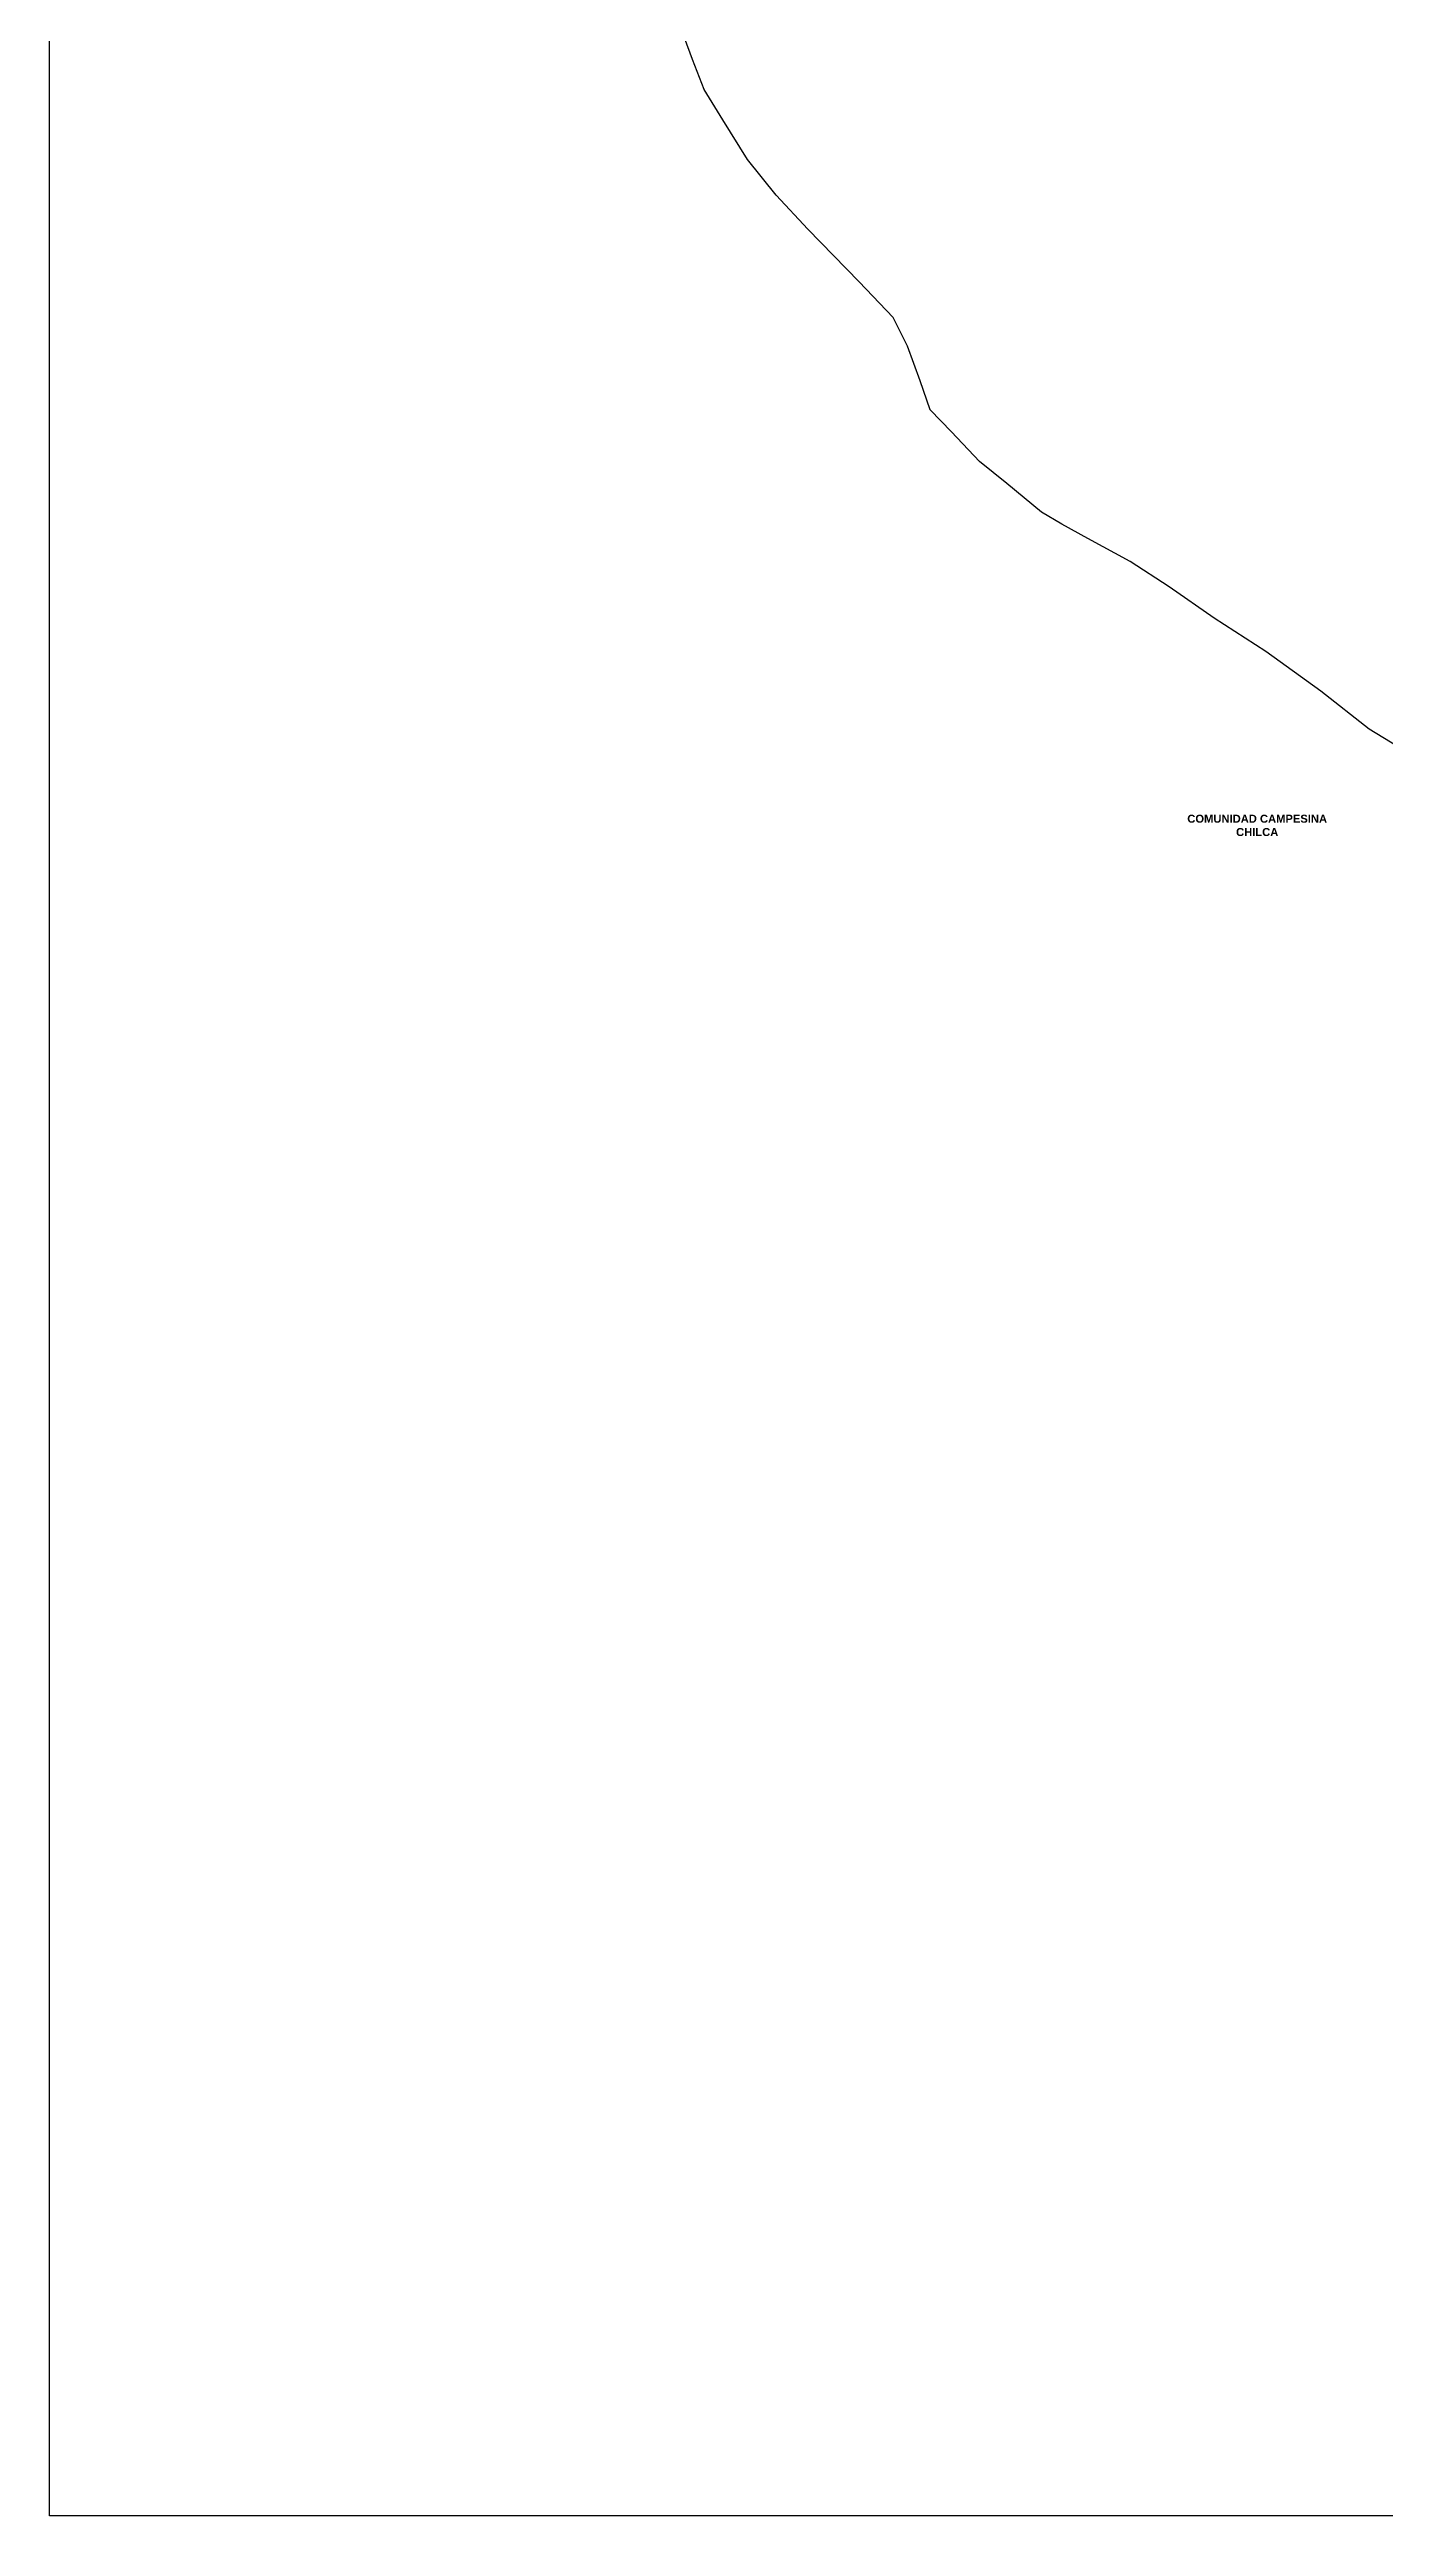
# Model space of a CAD drawing. Header units: millimetres. Extents: x 323319 to 328682, y 8609797 to 8615705.
# Drawn here: x 323319 to 324988, y 8610189 to 8613272 of the extents above; entities that cross this region are included whole.
import ezdxf

# ---------------------------------------------------------------- set-up
doc = ezdxf.new("R2010")
doc.units = ezdxf.units.MM
for name, color, linetype in [('COLINDANCIA', 7, 'Continuous'), ('PERIMETRICO-SECTOR A-1', 7, 'Continuous'), ('PERIMETRICO-SECTOR A-1 PARCELA 2', 7, 'Continuous'), ('TIT-INS', 9, 'Continuous')]:
    doc.layers.add(name, color=color, linetype=linetype)
doc.styles.add('VERTICES', font='sanssb__.ttf')

msp = doc.modelspace()

# ---------------------------------------------------------------- linework, layer by layer
at = {"layer": 'PERIMETRICO-SECTOR A-1', "lineweight": 15}
msp.add_lwpolyline([(325014.1, 8612394.7), (324968.5, 8612422.3), (324908.1, 8612469.9), (324839.2, 8612519.7), (324774.6, 8612561.1), (324718.4, 8612600.3), (324669.6, 8612632), (324616.6, 8612660.7), (324584.3, 8612678.7), (324558.9, 8612693.5), (324515.4, 8612729.5), (324481.5, 8612757.1), (324446.5, 8612794.2), (324420, 8612821.7), (324407.3, 8612857.7), (324391.4, 8612901.2), (324373.4, 8612937.2), (324331, 8612981.7), (324266.8, 8613047.4), (324266.8, 8613047.4), (324227.6, 8613089.8), (324191.6, 8613134.3), (324160.8, 8613184.1), (324137.5, 8613222.2), (324122.7, 8613259.3), (324105.7, 8613305.9)], dxfattribs=at)
at = {"layer": 'PERIMETRICO-SECTOR A-1 PARCELA 2', "color": 6}
msp.add_lwpolyline([(323319.3, 8615189.3), (328319.3, 8615189.3), (328319.3, 8610189.3), (323319.3, 8610189.3)], close=True, dxfattribs=at)
at = {"layer": 'TIT-INS', "ltscale": 2, "flags": 128}
msp.add_lwpolyline([(325014.1, 8612394.7), (324968.5, 8612422.3), (324908.1, 8612469.9), (324839.2, 8612519.7), (324774.6, 8612561.1), (324718.4, 8612600.3), (324669.6, 8612632), (324616.6, 8612660.7), (324584.3, 8612678.7), (324558.9, 8612693.5), (324515.4, 8612729.5), (324481.5, 8612757.1), (324446.5, 8612794.2), (324420, 8612821.7), (324407.3, 8612857.7), (324391.4, 8612901.2), (324373.4, 8612937.2), (324331, 8612981.7), (324266.8, 8613047.4), (324227.6, 8613089.8), (324191.6, 8613134.3), (324160.8, 8613184.1), (324137.5, 8613222.2), (324122.7, 8613259.3), (324105.7, 8613305.9)], dxfattribs=at)

# ---------------------------------------------------------------- texts
at = {"layer": 'COLINDANCIA', "insert": (324828.4, 8612302.1), "char_height": 10, "width": 187.942, "attachment_point": 5, "style": 'VERTICES'}
msp.add_mtext('COMUNIDAD CAMPESINA CHILCA', dxfattribs=at)

doc.saveas('drawing.dxf')
